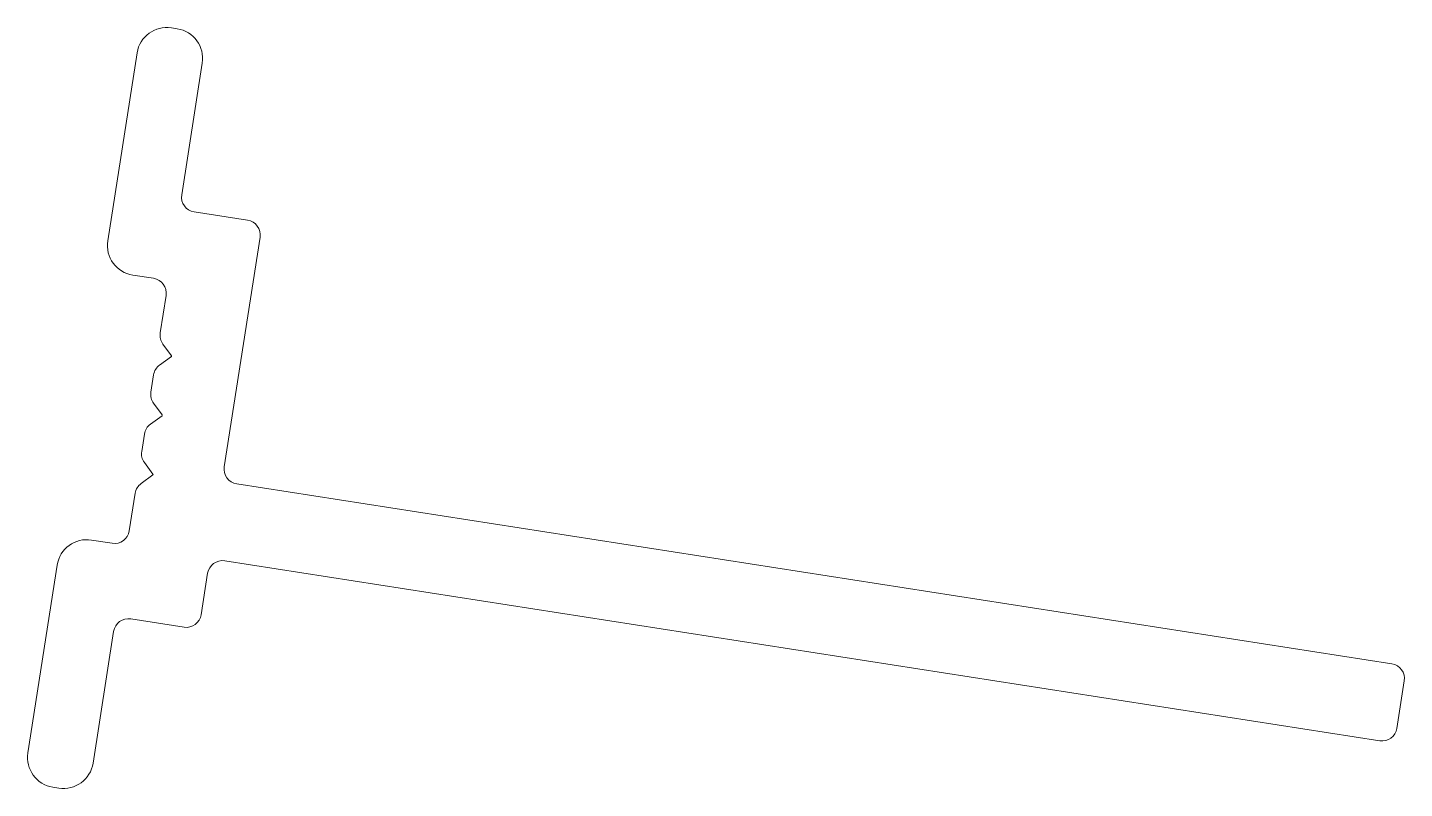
# Model space of a CAD drawing. Header units: inches. Extents: x -10.5 to 12.5, y -0.1 to 12.6.
import ezdxf

# ---------------------------------------------------------------- set-up
doc = ezdxf.new("R2010")
doc.units = ezdxf.units.IN
doc.header["$MEASUREMENT"] = 0

msp = doc.modelspace()

# ---------------------------------------------------------------- linework, layer by layer
at = {"color": 7, "linetype": 'Continuous', "lineweight": 15}
for p, q in [((-7.989, 12.59), (-8.088, 12.605)), ((-8.659, 12.188), (-9.148, 9.051)), ((-7.915, 9.82), (-7.572, 12.019)), ((-6.817, 9.396), (-7.706, 9.535)), ((-7.206, 5.282), (-6.608, 9.11)), ((-8.731, 8.48), (-8.385, 8.426)), ((-8.177, 8.14), (-8.274, 7.514)), ((-8.088, 7.121), (-8.284, 6.979)), ((-8.229, 7.328), (-8.087, 7.133)), ((-8.383, 6.815), (-8.428, 6.526)), ((-8.383, 6.34), (-8.241, 6.145)), ((-8.242, 6.133), (-8.438, 5.991)), ((-8.537, 5.827), (-8.583, 5.538)), ((-8.537, 5.352), (-8.395, 5.157)), ((-8.396, 5.145), (-8.592, 5.003)), ((-8.691, 4.839), (-8.789, 4.213)), ((-8.691, 4.839), (-8.708, 4.732)), ((-8.691, 4.839), (-8.691, 4.839)), ((-8.691, 4.839), (-8.691, 4.839)), ((-8.691, 4.839), (-8.691, 4.839)), ((12.27, 1.991), (-6.997, 4.996)), ((-9.075, 4.004), (-9.421, 4.058)), ((-7.197, 3.712), (12.07, 0.707)), ((-9.992, 3.641), (-10.481, 0.504)), ((-7.591, 2.812), (-7.483, 3.503)), ((-9.394, 0.335), (-9.051, 2.533)), ((-8.766, 2.742), (-7.876, 2.603)), ((12.355, 0.915), (12.479, 1.706)), ((-10.064, -0.067), (-9.965, -0.082))]:
    msp.add_line(p, q, dxfattribs=at)
for centre, radius, start, end in [((-8.165, 12.111), 0.5, 81.1362, 171.1362), ((-8.066, 12.096), 0.5, 351.1362, 81.1362), ((-7.668, 9.782), 0.25, 171.1362, 261.1362), ((-6.856, 9.149), 0.25, 351.1362, 81.1362), ((-8.654, 8.974), 0.5, 171.1362, 261.1362), ((-8.424, 8.179), 0.25, 351.1362, 81.1362), ((-8.027, 7.475), 0.25, 171.1362, 216.1362), ((-8.093, 7.128), 0.008, 306.1362, 36.1362), ((-8.136, 6.777), 0.25, 126.1362, 171.1362), ((-8.181, 6.487), 0.25, 171.1362, 216.1362), ((-8.29, 5.789), 0.25, 126.1362, 171.1362), ((-8.247, 6.14), 0.008, 306.1362, 36.1362), ((-8.336, 5.499), 0.25, 171.1362, 216.1362), ((-8.401, 5.152), 0.008, 306.1362, 36.1362), ((-6.959, 5.243), 0.25, 171.1362, 261.1362), ((-8.444, 4.801), 0.25, 126.1362, 171.1362), ((-9.036, 4.251), 0.25, 261.1362, 351.1362), ((-9.498, 3.564), 0.5, 81.1362, 171.1362), ((-7.236, 3.465), 0.25, 81.1362, 171.1362), ((-7.838, 2.85), 0.25, 261.1362, 351.1362), ((-8.804, 2.495), 0.25, 81.1362, 171.1362), ((12.232, 1.744), 0.25, 351.1362, 81.1362), ((12.108, 0.954), 0.25, 261.1362, 351.1362), ((-9.987, 0.427), 0.5, 171.1362, 261.1362), ((-9.888, 0.412), 0.5, 261.1362, 351.1362)]:
    msp.add_arc(centre, radius, start, end, dxfattribs=at)

doc.saveas('drawing.dxf')
